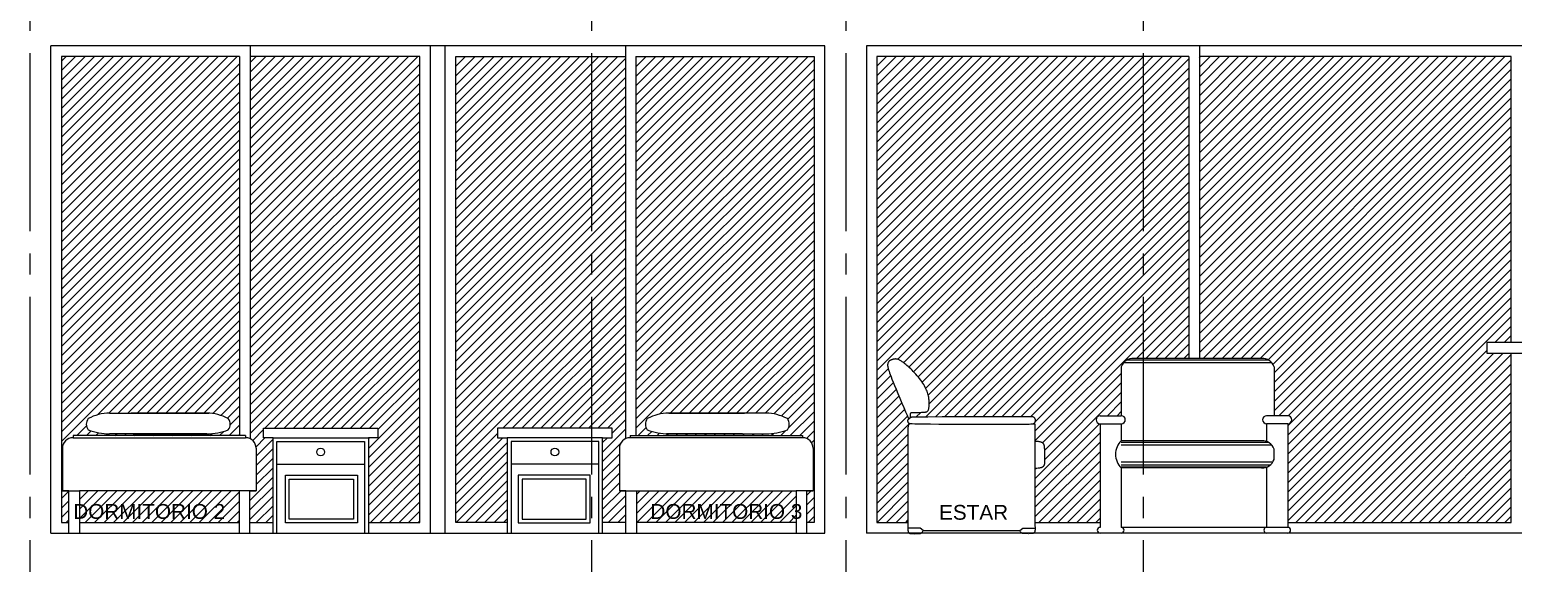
# Model space of a CAD drawing. Header units: millimetres. Extents: x 1217 to 2428, y 234 to 644.
# Drawn here: x 2234.82 to 2241.82, y 387.06 to 389.58 of the extents above; entities that cross this region are included whole.
import ezdxf

# ---------------------------------------------------------------- set-up
doc = ezdxf.new("R2010")
doc.units = ezdxf.units.MM
doc.linetypes.add('ACAD_ISO04W100', pattern=[30, 24, -3, 0, -3])
for name, color, linetype in [('0.1', 251, 'Continuous'), ('0.2', 2, 'Continuous'), ('0.3', 6, 'Continuous'), ('Ejes', 8, 'Continuous'), ('MURO', 5, 'Continuous'), ('Texto', 1, 'Continuous')]:
    doc.layers.add(name, color=color, linetype=linetype)
doc.styles.get("Standard").update_dxf_attribs({"font": 'arial.ttf'})
pattern_1 = [(45, (422.3399790830426, -309.9735490667055), (-0.02245064030267288, 0.02245064030267288), [])]
pattern_2 = [(45, (422.4179387353875, -309.9735490667055), (-0.02245064030267288, 0.02245064030267288), [])]

# ---------------------------------------------------------------- blocks, each defined once
blk = doc.blocks.new('sillon elv 1')
at = {"layer": '0.2'}
blk.add_line((382065.234343676, 7753267.581307073), (382065.6901332545, 7753267.581307073), dxfattribs=at)
for points in [[(382065.1739059886, 7753268.114012635), (382065.1742391232, 7753268.115586496), (382065.1744406685, 7753268.117209101), (382065.1745378997, 7753268.118858958), (382065.1745580922, 7753268.120514573), (382065.1745285212, 7753268.122154455), (382065.1744764621, 7753268.12375711), (382065.1744291901, 7753268.125301046), (382065.1744139806, 7753268.126764772), (382065.1744525237, 7753268.128130524), (382065.1745441697, 7753268.129395475), (382065.1746826834, 7753268.130560523), (382065.1748618299, 7753268.131626569), (382065.1750753742, 7753268.132594516), (382065.1753170813, 7753268.133465262), (382065.1755807162, 7753268.13423971), (382065.1758600439, 7753268.13491876), (382065.1761509409, 7753268.135504481), (382065.1764577294, 7753268.136003614), (382065.176786843, 7753268.13642407), (382065.1771447154, 7753268.136773758), (382065.1775377804, 7753268.137060585), (382065.1779724715, 7753268.137292463), (382065.1784552225, 7753268.1374773), (382065.1789924669, 7753268.137623007), (382065.1796056513, 7753268.137737033), (382065.1803762735, 7753268.137824991), (382065.1814008443, 7753268.137892034), (382065.1827758743, 7753268.137943318), (382065.1845978742, 7753268.137983995), (382065.1869633548, 7753268.138019218), (382065.1899688265, 7753268.138054143), (382065.1937108003, 7753268.138093921), (382065.1982342337, 7753268.13814329), (382065.2033778732, 7753268.138205312), (382065.208928912, 7753268.138282633), (382065.2146745434, 7753268.138377899), (382065.2204019608, 7753268.138493755), (382065.2258983576, 7753268.138632846), (382065.230950927, 7753268.138797818), (382065.2353468623, 7753268.138991316), (382065.2389269382, 7753268.139214212), (382065.2417462535, 7753268.139460293), (382065.2439134882, 7753268.139721567), (382065.2455373225, 7753268.139990046), (382065.2467264365, 7753268.140257743), (382065.2475895103, 7753268.140516668), (382065.2482352239, 7753268.140758832), (382065.2487722574, 7753268.140976248), (382065.2492926133, 7753268.141165296), (382065.2498215841, 7753268.141339834), (382065.2503677848, 7753268.141518094), (382065.25093983, 7753268.141718301), (382065.2515463348, 7753268.141958687), (382065.252195914, 7753268.142257481), (382065.2528971826, 7753268.14263291), (382065.2536587553, 7753268.143103204), (382065.2544843263, 7753268.143690469), (382065.2553579062, 7753268.144432326), (382065.2562585847, 7753268.145370273), (382065.2571654517, 7753268.146545806), (382065.258057597, 7753268.148000425), (382065.2589141103, 7753268.149775626), (382065.2597140815, 7753268.151912908), (382065.2604366004, 7753268.154453769), (382065.2610641807, 7753268.15742403), (382065.2615930324, 7753268.160786807), (382065.2620227894, 7753268.164489541), (382065.2623530856, 7753268.168479674), (382065.2625835549, 7753268.172704645), (382065.2627138313, 7753268.177111895), (382065.2627435485, 7753268.181648863), (382065.2626723407, 7753268.186262993), (382065.2624960823, 7753268.19091449), (382065.2621956104, 7753268.195614636), (382065.2617480029, 7753268.200387477), (382065.2611303374, 7753268.205257061), (382065.2603196918, 7753268.210247436), (382065.2592931439, 7753268.215382649), (382065.2580277714, 7753268.220686748), (382065.2565006521, 7753268.22618378), (382065.2546899288, 7753268.23189138), (382065.2525780046, 7753268.23780153), (382065.2501483475, 7753268.243899804), (382065.2473844257, 7753268.250171768), (382065.2442697073, 7753268.256602996), (382065.2407876604, 7753268.263179056), (382065.236921753, 7753268.26988552), (382065.2326554534, 7753268.276707957), (382065.22798332, 7753268.283627163), (382065.2229442729, 7753268.29060482), (382065.2175883225, 7753268.297597838), (382065.2119654795, 7753268.304563125), (382065.2061257542, 7753268.311457589), (382065.2001191573, 7753268.318238139), (382065.1939956991, 7753268.324861682), (382065.1878053902, 7753268.331285127), (382065.1816001522, 7753268.337467784), (382065.1754395518, 7753268.343378564), (382065.1693850665, 7753268.348988783), (382065.1634981743, 7753268.35426975), (382065.1578403529, 7753268.359192783), (382065.1524730798, 7753268.363729193), (382065.1474578329, 7753268.367850294), (382065.14285609, 7753268.3715274), (382065.1387105624, 7753268.374743223), (382065.1349888968, 7753268.377526075), (382065.1316399734, 7753268.379915664), (382065.1286126723, 7753268.381951702), (382065.1258558738, 7753268.383673897), (382065.1233184582, 7753268.385121959), (382065.1209493057, 7753268.3863356), (382065.1186972966, 7753268.387354529), (382065.116518419, 7753268.388212907), (382065.1143970928, 7753268.388922715), (382065.1123248459, 7753268.389490382), (382065.1102932061, 7753268.389922339), (382065.1082937012, 7753268.390225017), (382065.1063178591, 7753268.390404848), (382065.1043572076, 7753268.390468262), (382065.1024032745, 7753268.39042169), (382065.1004515201, 7753268.39027299), (382065.0985131344, 7753268.390035721), (382065.0966032396, 7753268.389724866), (382065.0947369581, 7753268.389355415), (382065.0929294123, 7753268.388942351), (382065.0911957245, 7753268.388500659), (382065.089551017, 7753268.388045326), (382065.0880104122, 7753268.387591337), (382065.0865843589, 7753268.387150326), (382065.085264612, 7753268.386720517), (382065.0840382528, 7753268.386296785), (382065.0828923626, 7753268.385874001), (382065.0818140226, 7753268.38544704), (382065.0807903143, 7753268.385010774), (382065.0798083189, 7753268.384560077), (382065.0788551179, 7753268.384089823), (382065.0779199555, 7753268.383593675), (382065.0770007281, 7753268.383060461), (382065.0760974952, 7753268.382477802), (382065.0752103163, 7753268.381833317), (382065.0743392507, 7753268.381114626), (382065.0734843581, 7753268.38030935), (382065.0726456977, 7753268.379405106), (382065.0718233291, 7753268.378389517), (382065.071019271, 7753268.377252366), (382065.0702433789, 7753268.375992109), (382065.0695074676, 7753268.374609363), (382065.068823352, 7753268.373104749), (382065.0682028469, 7753268.371478886), (382065.0676577672, 7753268.369732394), (382065.0671999275, 7753268.367865891), (382065.0668411428, 7753268.365879998), (382065.0665974229, 7753268.363761145), (382065.0665015574, 7753268.361439004), (382065.0665905313, 7753268.358829058), (382065.0669013291, 7753268.355846792), (382065.0674709358, 7753268.352407688), (382065.0683363359, 7753268.348427231), (382065.0695345143, 7753268.343820903), (382065.0711024557, 7753268.338504188), (382065.073087309, 7753268.332367713), (382065.075576879, 7753268.325202678), (382065.0786691346, 7753268.316775432), (382065.0824620451, 7753268.306852316), (382065.0870535793, 7753268.295199676), (382065.0925417062, 7753268.28158386), (382065.0990243948, 7753268.265771209), (382065.1065996141, 7753268.247528071), (382065.1152635131, 7753268.226857104), (382065.1246049598, 7753268.204706226), (382065.1341110027, 7753268.18225967), (382065.1432686897, 7753268.160701667), (382065.1515650693, 7753268.141216449), (382065.1584871895, 7753268.124988248), (382065.1635220986, 7753268.113201296), (382065.1661568446, 7753268.107039825)], [(382065.7482116483, 7753268.11948831), (382065.7512119568, 7753268.118478486), (382065.7537501804, 7753268.117277217), (382065.755869629, 7753268.115918336), (382065.757613613, 7753268.114435676), (382065.7590254425, 7753268.112863068), (382065.7601484275, 7753268.111234346), (382065.7610258783, 7753268.109583342), (382065.7617011048, 7753268.107943888), (382065.7622126595, 7753268.106344494), (382065.7625800633, 7753268.104792383), (382065.7628180793, 7753268.103289453), (382065.7629414707, 7753268.101837606), (382065.7629650005, 7753268.10043874), (382065.7629034318, 7753268.099094757), (382065.7627715279, 7753268.097807555), (382065.7625840517, 7753268.096579035), (382065.762352653, 7753268.095410025), (382065.7620765277, 7753268.094297076), (382065.7617517582, 7753268.093235667), (382065.761374427, 7753268.092221276), (382065.7609406165, 7753268.091249383), (382065.7604464092, 7753268.090315468), (382065.7598878874, 7753268.089415008), (382065.7592611337, 7753268.088543485), (382065.7585629249, 7753268.087698255), (382065.7577928154, 7753268.086884193), (382065.7569510544, 7753268.086108055), (382065.7560378907, 7753268.085376594), (382065.7550535733, 7753268.084696565), (382065.753998351, 7753268.084074721), (382065.7528724729, 7753268.083517818), (382065.7516761878, 7753268.083032608), (382065.750231225, 7753268.082623434), (382065.7476452346, 7753268.082284985), (382065.742847347, 7753268.082009539), (382065.7347666927, 7753268.081789372), (382065.7223324019, 7753268.081616762), (382065.7044736051, 7753268.081483986), (382065.6801194327, 7753268.08138332), (382065.6481990151, 7753268.081307041), (382065.6081811427, 7753268.081249958), (382065.5616932463, 7753268.081216995), (382065.5109024168, 7753268.081215608), (382065.4579757451, 7753268.081253253), (382065.4050803218, 7753268.081337387), (382065.354383238, 7753268.081475465), (382065.3080515845, 7753268.081674942), (382065.268252452, 7753268.081943275), (382065.2366118233, 7753268.082284945), (382065.2125912483, 7753268.082692534), (382065.1951111687, 7753268.083155647), (382065.1830920261, 7753268.083663891), (382065.1754542624, 7753268.084206875), (382065.1711183192, 7753268.084774204), (382065.1690046382, 7753268.085355484), (382065.1680336613, 7753268.085940324), (382065.167305086, 7753268.086522551), (382065.166635635, 7753268.087112885), (382065.1660212864, 7753268.087726269), (382065.1654580187, 7753268.088377642), (382065.1649418103, 7753268.089081949), (382065.1644686396, 7753268.089854129), (382065.1640344851, 7753268.090709125), (382065.163635325, 7753268.091661878), (382065.163269658, 7753268.092720487), (382065.162946063, 7753268.093865681), (382065.162675639, 7753268.095071346), (382065.1624694852, 7753268.096311364), (382065.1623387006, 7753268.097559624), (382065.1622943842, 7753268.09879001), (382065.1623476353, 7753268.099976406), (382065.1625095527, 7753268.101092699), (382065.1627870296, 7753268.102119506), (382065.1631701346, 7753268.103064378), (382065.1636447303, 7753268.103941596), (382065.1641966794, 7753268.104765442), (382065.1648118444, 7753268.1055502), (382065.1654760879, 7753268.106310151), (382065.1661752727, 7753268.107059577), (382065.1668952612, 7753268.107812761), (382065.1676251239, 7753268.108580061), (382065.1683667622, 7753268.109356141), (382065.1691252854, 7753268.110131739), (382065.1699058028, 7753268.110897593), (382065.1707134234, 7753268.111644445), (382065.1715532567, 7753268.112363033), (382065.1724304118, 7753268.113044095), (382065.173349998, 7753268.113678372), (382065.1743150049, 7753268.114258537), (382065.1753199437, 7753268.114785011), (382065.1763572058, 7753268.115260147), (382065.177419183, 7753268.115686303), (382065.1784982665, 7753268.116065833), (382065.1795868481, 7753268.11640109), (382065.1806773192, 7753268.116694433), (382065.1817620714, 7753268.116948214), (382065.1839250791, 7753268.117168016), (382065.1926166485, 7753268.117372319), (382065.2143786687, 7753268.117582832), (382065.2557530287, 7753268.117821262), (382065.3232816176, 7753268.118109317), (382065.4235063245, 7753268.118468706), (382065.5629690383, 7753268.118921134), (382065.7482116483, 7753268.11948831)], [(382065.1726984433, 7753268.084567456), (382065.1703811447, 7753268.083229382), (382065.1684668729, 7753268.081917732), (382065.1669129868, 7753268.080632662), (382065.1656768455, 7753268.079374328), (382065.1647158079, 7753268.078142886), (382065.1639872331, 7753268.07693849), (382065.1634484801, 7753268.075761298), (382065.1630569079, 7753268.074611463), (382065.1627743566, 7753268.072588568), (382065.1625805912, 7753268.065189892), (382065.162459858, 7753268.047012145), (382065.162396403, 7753268.012652031), (382065.1623744725, 7753267.956706258), (382065.1623783126, 7753267.873771532), (382065.1623921694, 7753267.758444558), (382065.1624002892, 7753267.605322045)], [(382065.7620766413, 7753268.001318836), (382065.7666395172, 7753268.001746782), (382065.7707055846, 7753268.001928556), (382065.774322352, 7753268.001897121), (382065.7775373278, 7753268.001685443), (382065.7803980204, 7753268.001326486), (382065.7829519382, 7753268.000853214), (382065.7852465897, 7753268.000298593), (382065.7873294831, 7753267.999695587), (382065.7892416199, 7753267.999070805), (382065.7909979733, 7753267.998425439), (382065.7926070093, 7753267.997754323), (382065.7940771939, 7753267.997052291), (382065.7954169933, 7753267.996314181), (382065.7966348736, 7753267.995534826), (382065.7977393008, 7753267.994709062), (382065.798738741, 7753267.993831725), (382065.7996414623, 7753267.992899828), (382065.8004549404, 7753267.991919105), (382065.8011864533, 7753267.990897471), (382065.8018432785, 7753267.98984284), (382065.8024326939, 7753267.988763122), (382065.8029619774, 7753267.987666233), (382065.8034384066, 7753267.986560088), (382065.8038692593, 7753267.985452597), (382065.8042611731, 7753267.98432874), (382065.8046182249, 7753267.983081755), (382065.8049438511, 7753267.981581943), (382065.8052414884, 7753267.979699606), (382065.8055145734, 7753267.977305047), (382065.8057665426, 7753267.974268569), (382065.8060008327, 7753267.970460472), (382065.8062208802, 7753267.965751058), (382065.806428876, 7753267.960074733), (382065.8066220279, 7753267.9536223), (382065.8067962982, 7753267.946648668), (382065.8069476489, 7753267.939408746), (382065.8070720421, 7753267.932157438), (382065.8071654401, 7753267.925149653), (382065.8072238049, 7753267.918640298), (382065.8072430987, 7753267.912884281), (382065.8072201497, 7753267.908073343), (382065.8071552503, 7753267.90414657), (382065.8070495594, 7753267.900979878), (382065.8069042353, 7753267.898449187), (382065.8067204368, 7753267.896430416), (382065.8064993225, 7753267.894799484), (382065.806242051, 7753267.893432308), (382065.8059497807, 7753267.892204808), (382065.8056227224, 7753267.891014565), (382065.8052572937, 7753267.889845802), (382065.8048489645, 7753267.88870441), (382065.8043932044, 7753267.887596272), (382065.8038854831, 7753267.886527278), (382065.8033212703, 7753267.885503314), (382065.8026960359, 7753267.884530268), (382065.8020052494, 7753267.883614026), (382065.8012460532, 7753267.882758843), (382065.8004222803, 7753267.881962438), (382065.7995394364, 7753267.8812209), (382065.798603027, 7753267.880530314), (382065.7976185578, 7753267.879886769), (382065.7965915343, 7753267.879286352), (382065.7955274623, 7753267.878725149), (382065.7944318474, 7753267.878199248), (382065.7932650478, 7753267.877701418), (382065.7918068328, 7753267.877211158), (382065.7897918241, 7753267.876704648), (382065.7869546437, 7753267.876158069), (382065.7830299133, 7753267.875547601), (382065.7777522549, 7753267.874849424), (382065.7708562902, 7753267.874039718), (382065.7620766413, 7753267.873094666)], [(382065.1619415816, 7753267.592329915), (382065.1618958521, 7753267.58968931), (382065.1619322479, 7753267.587240097), (382065.1620406956, 7753267.584975616), (382065.1622111215, 7753267.582889207), (382065.1624334521, 7753267.580974208), (382065.1626976136, 7753267.579223961), (382065.1629935327, 7753267.577631803), (382065.1633111356, 7753267.576191077), (382065.1636437564, 7753267.574894343), (382065.1639983598, 7753267.573731051), (382065.1643853182, 7753267.572689873), (382065.1648150042, 7753267.571759483), (382065.1652977898, 7753267.570928551), (382065.1658440477, 7753267.570185751), (382065.1664641502, 7753267.569519754), (382065.1671684696, 7753267.568919231), (382065.1679702455, 7753267.568374578), (382065.168894185, 7753267.567883071), (382065.1699678626, 7753267.567443704), (382065.1712188525, 7753267.567055479), (382065.1726747293, 7753267.566717389), (382065.174363067, 7753267.566428434), (382065.1763114401, 7753267.56618761), (382065.178547423, 7753267.565993914), (382065.1810844045, 7753267.565845719), (382065.1838790309, 7753267.565738885), (382065.1868737634, 7753267.565668652), (382065.190011063, 7753267.565630255), (382065.1932333905, 7753267.565618933), (382065.1964832069, 7753267.565629921), (382065.1997029733, 7753267.565658458), (382065.2028351506, 7753267.565699778), (382065.2058305626, 7753267.565751417), (382065.2086734833, 7753267.565820086), (382065.2113565496, 7753267.565914795), (382065.2138723985, 7753267.566044553), (382065.2162136669, 7753267.566218368), (382065.2183729915, 7753267.56644525), (382065.2203430094, 7753267.566734209), (382065.2221163574, 7753267.567094251), (382065.2236973993, 7753267.567549411), (382065.2251374071, 7753267.568183819), (382065.2264993797, 7753267.569096628), (382065.2278463159, 7753267.570386991), (382065.2292412148, 7753267.572154064), (382065.2307470752, 7753267.574496999), (382065.2324268959, 7753267.577514951), (382065.234343676, 7753267.581307073)], [(382065.7625353489, 7753267.592329915), (382065.7625810785, 7753267.58968931), (382065.7625446826, 7753267.587240097), (382065.7624362349, 7753267.584975616), (382065.762265809, 7753267.582889207), (382065.7620434784, 7753267.580974208), (382065.7617793169, 7753267.579223961), (382065.7614833978, 7753267.577631803), (382065.7611657949, 7753267.576191077), (382065.7608331742, 7753267.574894343), (382065.7604785707, 7753267.573731051), (382065.7600916123, 7753267.572689873), (382065.7596619264, 7753267.571759483), (382065.7591791407, 7753267.570928551), (382065.7586328828, 7753267.570185751), (382065.7580127803, 7753267.569519754), (382065.7573084609, 7753267.568919231), (382065.7565066851, 7753267.568374578), (382065.7555827455, 7753267.567883071), (382065.7545090679, 7753267.567443704), (382065.753258078, 7753267.567055479), (382065.7518022013, 7753267.566717389), (382065.7501138636, 7753267.566428434), (382065.7481654904, 7753267.56618761), (382065.7459295075, 7753267.565993914), (382065.7433925261, 7753267.565845719), (382065.7405978996, 7753267.565738885), (382065.7376031671, 7753267.565668652), (382065.7344658676, 7753267.565630255), (382065.7312435401, 7753267.565618933), (382065.7279937236, 7753267.565629921), (382065.7247739572, 7753267.565658458), (382065.7216417799, 7753267.565699778), (382065.718646368, 7753267.565751417), (382065.7158034472, 7753267.565820086), (382065.7131203809, 7753267.565914795), (382065.710604532, 7753267.566044553), (382065.7082632636, 7753267.566218368), (382065.706103939, 7753267.56644525), (382065.7041339211, 7753267.566734209), (382065.7023605732, 7753267.567094251), (382065.7007795312, 7753267.567549411), (382065.6993395234, 7753267.568183819), (382065.6979775509, 7753267.569096628), (382065.6966306146, 7753267.570386991), (382065.6952357157, 7753267.572154064), (382065.6937298554, 7753267.574496999), (382065.6920500346, 7753267.577514951), (382065.6901332545, 7753267.581307073)]]:
    blk.add_lwpolyline(points, dxfattribs=at)
at = {"layer": '0.2', "elevation": -4.938328634906952e-10}
for points in [[(382065.7528724729, 7753268.083517818), (382065.7620766413, 7753268.083517818), (382065.7620766413, 7753267.605322045)], [(382065.1624002892, 7753267.605322045), (382065.1619415816, 7753267.592329915)], [(382065.7620766413, 7753267.605322045), (382065.7625353489, 7753267.592329915)], [(382065.234343676, 7753267.581307073), (382065.219740224, 7753267.592329915), (382065.1619415816, 7753267.592329915)], [(382065.6901332545, 7753267.581307073), (382065.7047367065, 7753267.592329915), (382065.7636354694, 7753267.592329915)]]:
    blk.add_lwpolyline(points, dxfattribs=at)

msp = doc.modelspace()

# ---------------------------------------------------------------- hatches: boundary and pattern name
at = {"layer": '0.1', "ltscale": 3}
h = msp.add_hatch(dxfattribs=at)
h.set_pattern_fill('ANSI31', color=256, scale=0.01)
h.set_pattern_definition(pattern_2)
edge = h.paths.add_edge_path()
edge.add_line((2235.809509860876, 389.4509921429105), (2234.968528561855, 389.4509921429105))
edge.add_line((2234.968528561855, 389.4509921429105), (2234.973099947954, 387.6009921432831))
edge.add_arc((2235.023099947954, 387.6009921432828), 0.0500000000001819, 90, 179.9999999997395, ccw=False)
edge.add_line((2235.023099947954, 387.650992143283), (2235.023086129455, 387.6609921428102))
edge.add_line((2235.023086129455, 387.6609921428102), (2235.809509860876, 387.6609921432985))
edge.add_line((2235.809509860876, 387.6609921432985), (2235.809509860876, 389.4509921429105))
edge = h.paths.add_edge_path(flags=16)
edge.add_arc((2235.721483862543, 387.7145575453883), 0.04346014252858307, 322.3584972331713, 397.6415043925066)
edge.add_arc((2235.654944005065, 387.5562075536138), 0.2106576962042713, 61.3648222440488, 89.99999970130179)
edge.add_line((2235.654944006163, 387.766865249818), (2235.297499618136, 387.7668652517148))
edge.add_line((2235.297499618136, 387.7668652517148), (2235.19590087464, 387.7668652516807))
edge.add_arc((2235.195900879705, 387.5562075554758), 0.2106576962048622, 90.0000013774749, 118.6351777559782)
edge.add_arc((2235.129361022226, 387.7145575472513), 0.04346014252840516, 142.3584956078494, 217.6415027675509)
edge.add_arc((2235.195900879704, 387.953710931481), 0.2842281515700908, 249.1951985566897, 269.9999997013402)
edge.add_line((2235.195900878223, 387.6694827799109), (2235.654944003854, 387.6694827780483))
edge.add_arc((2235.654944005065, 387.9537109296213), 0.284228151572961, 269.9999997558837, 290.8048014431884)
h.paths.add_polyline_path([(2235.807499947892, 387.400992142592), (2235.053099947924, 387.4009921421529), (2235.053099947924, 387.2509921429105), (2235.807499947892, 387.2509921429105)])
h.paths.add_polyline_path([(2235.003099947935, 387.4009921430968), (2234.973099947907, 387.4009921430968), (2234.973099947907, 387.6009921621463), (2234.968528561855, 389.4509921429105), (2234.968528561855, 387.2509921429105), (2235.003099947935, 387.2509921429105)])
edge = h.paths.add_edge_path()
edge.add_line((2236.659894773511, 389.4509921429105), (2235.859509860876, 389.4509921429105))
edge.add_line((2235.859509860876, 389.4509921429105), (2235.859509860876, 387.6458871733985))
edge.add_arc((2235.837499947861, 387.6009921432833), 0.04999999999972937, -3.257127900724299e-10, 63.88346839328062, ccw=False)
edge.add_line((2235.887499947861, 387.6009921432831), (2235.887499947908, 387.4009921430968))
edge.add_line((2235.887499947908, 387.4009921430968), (2235.85749994788, 387.4009921430968))
edge.add_line((2235.85749994788, 387.4009921430968), (2235.85749994788, 387.2509921429105))
edge.add_line((2235.85749994788, 387.2509921429105), (2235.967317507944, 387.2509921429105))
edge.add_line((2235.967317507944, 387.2509921429105), (2235.967317507944, 387.6509921417073))
edge.add_line((2235.967317507944, 387.6509921417073), (2235.922317507902, 387.6509921417073))
edge.add_line((2235.922317507902, 387.6509921417073), (2235.922317507902, 387.6959921416328))
edge.add_line((2235.922317507902, 387.6959921416328), (2236.417317507897, 387.6959921416328))
edge.add_line((2236.417317507897, 387.6959921416328), (2236.462317507939, 387.6959921416328))
edge.add_line((2236.462317507939, 387.6959921416328), (2236.462317507939, 387.6509921417073))
edge.add_line((2236.462317507939, 387.6509921417073), (2236.417317507897, 387.6509921417073))
edge.add_line((2236.417317507897, 387.6509921417073), (2236.417317507897, 387.2509921429105))
edge.add_line((2236.417317507897, 387.2509921429105), (2236.659894773511, 387.2509921429105))
edge.add_line((2236.659894773511, 387.2509921429105), (2236.659894773511, 389.4509921429105))
h = msp.add_hatch(dxfattribs=at)
h.set_pattern_fill('ANSI31', color=256, scale=0.01)
h.set_pattern_definition(pattern_2)
edge = h.paths.add_edge_path()
edge.add_line((2237.680279686146, 389.4509921429105), (2238.521260985167, 389.4509921429105))
edge.add_line((2238.521260985167, 389.4509921429105), (2238.516689599068, 387.6009921432831))
edge.add_arc((2238.466689599068, 387.6009921432828), 0.0500000000001819, 360.0000000002606, 450)
edge.add_line((2238.466689599068, 387.650992143283), (2238.466703417567, 387.6609921428102))
edge.add_line((2238.466703417567, 387.6609921428102), (2237.680279686146, 387.6609921432985))
edge.add_line((2237.680279686146, 387.6609921432985), (2237.680279686146, 389.4509921429105))
edge = h.paths.add_edge_path(flags=16)
edge.add_arc((2237.768305684479, 387.7145575453883), 0.04346014252858307, 142.3584956074934, 217.6415027668287, ccw=False)
edge.add_arc((2237.834845541957, 387.5562075536138), 0.2106576962042713, 450.0000002986982, 478.6351777559512, ccw=False)
edge.add_line((2237.834845540859, 387.766865249818), (2238.192289928887, 387.7668652517148))
edge.add_line((2238.192289928887, 387.7668652517148), (2238.293888672382, 387.7668652516807))
edge.add_arc((2238.293888667317, 387.5562075554758), 0.2106576962048622, 421.36482224402175, 449.9999986225251, ccw=False)
edge.add_arc((2238.360428524796, 387.7145575472513), 0.04346014252840516, 322.3584972324491, 397.6415043921505, ccw=False)
edge.add_arc((2238.293888667318, 387.953710931481), 0.2842281515700908, 270.0000002986598, 290.8048014433102, ccw=False)
edge.add_line((2238.293888668799, 387.6694827799109), (2237.834845543168, 387.6694827780483))
edge.add_arc((2237.834845541957, 387.9537109296213), 0.284228151572961, 249.1951985568116, 270.0000002441164, ccw=False)
h.paths.add_polyline_path([(2237.68228959913, 387.400992142592), (2238.436689599098, 387.4009921421529), (2238.436689599098, 387.2509921429105), (2237.68228959913, 387.2509921429105)])
h.paths.add_polyline_path([(2238.486689599087, 387.4009921430968), (2238.516689599115, 387.4009921430968), (2238.516689599115, 387.6009921621463), (2238.521260985167, 389.4509921429105), (2238.521260985167, 387.2509921429105), (2238.486689599087, 387.2509921429105)])
edge = h.paths.add_edge_path()
edge.add_line((2236.829894773511, 389.4509921429105), (2237.630279686146, 389.4509921429105))
edge.add_line((2237.630279686146, 389.4509921429105), (2237.630279686146, 387.6458871733985))
edge.add_arc((2237.652289599161, 387.6009921432833), 0.04999999999972937, 476.1165316067194, 540.0000000003257)
edge.add_line((2237.602289599161, 387.6009921432831), (2237.602289599114, 387.4009921430968))
edge.add_line((2237.602289599114, 387.4009921430968), (2237.632289599142, 387.4009921430968))
edge.add_line((2237.632289599142, 387.4009921430968), (2237.632289599142, 387.2509921429105))
edge.add_line((2237.632289599142, 387.2509921429105), (2237.522472039078, 387.2509921429105))
edge.add_line((2237.522472039078, 387.2509921429105), (2237.522472039078, 387.6509921417073))
edge.add_line((2237.522472039078, 387.6509921417073), (2237.56747203912, 387.6509921417073))
edge.add_line((2237.56747203912, 387.6509921417073), (2237.56747203912, 387.6959921416328))
edge.add_line((2237.56747203912, 387.6959921416328), (2237.072472039125, 387.6959921416328))
edge.add_line((2237.072472039125, 387.6959921416328), (2237.027472039083, 387.6959921416328))
edge.add_line((2237.027472039083, 387.6959921416328), (2237.027472039083, 387.6509921417073))
edge.add_line((2237.027472039083, 387.6509921417073), (2237.072472039125, 387.6509921417073))
edge.add_line((2237.072472039125, 387.6509921417073), (2237.072472039125, 387.2509921429105))
edge.add_line((2237.072472039125, 387.2509921429105), (2236.829894773511, 387.2509921429105))
edge.add_line((2236.829894773511, 387.2509921429105), (2236.829894773511, 389.4509921429105))
h = msp.add_hatch(dxfattribs=at)
h.set_pattern_fill('ANSI31', color=256, scale=0.01)
h.set_pattern_definition(pattern_1)
h.paths.add_polyline_path([(2240.073954318625, 389.4509921429105), (2238.817707484947, 389.4509921429105), (2238.817707484947, 387.2509921429104), (2238.964073971094, 387.2509921429104), (2238.964066558457, 387.3907791174595), (2238.9640527016, 387.5061060910692), (2238.964048861524, 387.5890408170988), (2238.964070792075, 387.6449865907078), (2238.96413424704, 387.6793467042615), (2238.964254980265, 387.6975244519879), (2238.964495962662, 387.706726046332), (2238.96627502661, 387.7106133584109), (2238.969249581973, 387.7136413169046), (2238.973875513735, 387.71681098238), (2238.97013251656, 387.7178403386033), (2238.966906555583, 387.7206850476227), (2238.965027464318, 387.7243856087291), (2238.963893266883, 387.7294423386966), (2238.96409875615, 387.7340204991894), (2238.965707221608, 387.736993503796), (2238.967817115345, 387.7394074008631), (2238.965196487608, 387.7455358555188), (2238.960161578549, 387.7573228072022), (2238.953239458378, 387.7735510090013), (2238.944943078792, 387.7930362265204), (2238.935785391715, 387.8145942300205), (2238.926279348843, 387.8370407860373), (2238.916937902102, 387.8591916639005), (2238.908274003186, 387.8798626301457), (2238.900698783864, 387.8981057688241), (2238.89421609527, 387.913918419147), (2238.888727968382, 387.9275342359786), (2238.884136434177, 387.9391868751143), (2238.88034352369, 387.9491099914183), (2238.877251268013, 387.957537237892), (2238.874761698009, 387.9647022721936), (2238.87277684477, 387.9708387473245), (2238.871208903378, 387.976155463012), (2238.869443274812, 387.9829433205828), (2238.868312385943, 387.9897712673437), (2238.868136798495, 387.9949219240509), (2238.868628854141, 387.9991997591478), (2238.869762973708, 388.0038232933911), (2238.871824983592, 388.0083583882083), (2238.874599727768, 388.0122826088067), (2238.87798059812, 388.0150720651042), (2238.881908804766, 388.0171561655257), (2238.885618902932, 388.0186251527882), (2238.889767893852, 388.0199763770525), (2238.894818850697, 388.0213747210764), (2238.900371107643, 388.0224738543542), (2238.906107790184, 388.0229109215678), (2238.910975043073, 388.0224679293619), (2238.915029789667, 388.0216058301838), (2238.91927438549, 388.0201855648791), (2238.923794254523, 388.0181405364075), (2238.928825123728, 388.0152695003092), (2238.933314362423, 388.0122502235343), (2238.936663285886, 388.0098606342097), (2238.940384951477, 388.0070777827521), (2238.944530479026, 388.0038619594296), (2238.949132221924, 388.0001848538985), (2238.954147468843, 387.9960637524371), (2238.9595147419, 387.9915273425748), (2238.965172563387, 387.9866043099781), (2238.971059455593, 387.9813233421763), (2238.977113940809, 387.9757131239047), (2238.98327454127, 387.9698023436238), (2238.989479779206, 387.9636196870004), (2238.995670088099, 387.9571962415819), (2239.001793546309, 387.9505726987143), (2239.007800143268, 387.9437921488305), (2239.013639868526, 387.9368976842259), (2239.019262711574, 387.9299323971962), (2239.024618661902, 387.9229393791055), (2239.029657709003, 387.9159617222493), (2239.034329842425, 387.9090425170605), (2239.038596142082, 387.9022200790812), (2239.0424620494, 387.8955136159082), (2239.045944096344, 387.8889375555908), (2239.049058814706, 387.8825063280408), (2239.051822736508, 387.8762343631705), (2239.0542523936, 387.8701360899602), (2239.05636431783, 387.8642259392535), (2239.058175041164, 387.8585183390995), (2239.059702160475, 387.8530213072543), (2239.060967532974, 387.8477172081937), (2239.061994080896, 387.8425819951688), (2239.062804726474, 387.8375916204994), (2239.063422391946, 387.8327220365052), (2239.063869999487, 387.8279491955062), (2239.064170471333, 387.823249049822), (2239.064346729718, 387.8185975527038), (2239.064417937594, 387.8139834230413), (2239.064388220313, 387.8094464543854), (2239.064257943943, 387.805039204063), (2239.063909697491, 387.7986551393518), (2239.063045998303, 387.7912136110439), (2239.061814795389, 387.785386478989), (2239.059888281449, 387.7802394145645), (2239.057218857683, 387.7767791541899), (2239.054134006035, 387.7745847634022), (2239.05014469562, 387.7731885640424), (2239.048562176878, 387.7725478862869), (2239.044664017048, 387.7719033786722), (2239.040601327257, 387.7715487716367), (2239.037021251394, 387.7713258754109), (2239.032625316, 387.7711323773136), (2239.02757274662, 387.7709674056267), (2239.022076349878, 387.7708283144628), (2239.01634893246, 387.7707124588658), (2239.010603301051, 387.7706171929484), (2239.005052262217, 387.7705398717542), (2238.99990862276, 387.7704778493961), (2238.995385189306, 387.7704284809177), (2238.991643215586, 387.7703887022679), (2238.988637743807, 387.7703537776713), (2238.986272263281, 387.7703185541203), (2238.984450263377, 387.7702778776755), (2238.983075233349, 387.7702265934666), (2238.982050662567, 387.7701595503484), (2238.981280040343, 387.7700715925192), (2238.98066685593, 387.7699575669711), (2238.980129611502, 387.7698118596916), (2238.979646860562, 387.7696270228942), (2238.979212169475, 387.7693951449936), (2238.978819104492, 387.7691083171983), (2238.978461232093, 387.768758629786), (2238.978132118411, 387.7683381739651), (2238.977825329986, 387.7678390409445), (2238.977534432952, 387.7672533191388), (2238.977255105272, 387.7665742694979), (2238.976991470377, 387.7657998216917), (2238.97674976324, 387.7649290751313), (2238.976536218948, 387.7639611282964), (2238.976357072474, 387.7628950824608), (2238.97621855873, 387.7617300342416), (2238.976126912747, 387.760465083981), (2238.976088369613, 387.7590993310903), (2238.9761035791, 387.7576356058588), (2238.976150851113, 387.756091669539), (2238.976312037229, 387.7511295084036), (2238.975742747572, 387.7465462594149), (2238.979471075811, 387.7482540871525), (2238.983969804786, 387.7494642686312), (2238.994291037552, 387.7497068786641), (2239.01605305774, 387.7499173910936), (2239.057427417718, 387.7501558217799), (2239.124956006648, 387.7504438770582), (2239.225180713516, 387.7508032651265), (2239.364643427367, 387.7512556932514), (2239.549886037361, 387.7518228696306), (2239.554285371989, 387.75034217101), (2239.55851693463, 387.7476291123241), (2239.561330637159, 387.7444949865855), (2239.563457755569, 387.7404926184332), (2239.5645900025, 387.7357093976057), (2239.564660045486, 387.7315452853922), (2239.563972282816, 387.7270384191712), (2239.562479248642, 387.723024650129), (2239.559943160877, 387.7194981301424), (2239.555391762685, 387.7158523773422), (2239.563751030362, 387.7158523773422), (2239.563751030362, 387.6336533952152), (2239.5683139062, 387.6340813416635), (2239.574249754094, 387.6343467039398), (2239.580644388596, 387.6339256742229), (2239.585679090388, 387.632992684539), (2239.591041288016, 387.6314403062698), (2239.5958881589, 387.6294187162216), (2239.599503890638, 387.6271049104725), (2239.602150202179, 387.6243730701443), (2239.604105196029, 387.6212340337789), (2239.605969042477, 387.6169066625999), (2239.606793012432, 387.6131115133853), (2239.607330437424, 387.6083990761039), (2239.607675221747, 387.6027950312589), (2239.607895269231, 387.5980856179838), (2239.608103265053, 387.5924092925732), (2239.608296416989, 387.5859568597396), (2239.608470687233, 387.5789832280596), (2239.60862203792, 387.5717433051785), (2239.608746431184, 387.5644919978102), (2239.608839829159, 387.5574842126687), (2239.608898193981, 387.5509748573994), (2239.608917487725, 387.5452188405787), (2239.608883506115, 387.538095073433), (2239.608630001675, 387.5304996246589), (2239.608014545008, 387.5259600360249), (2239.606756235873, 387.5213807494379), (2239.604747549995, 387.5171515158601), (2239.601861096236, 387.5139001206052), (2239.598383964137, 387.5116271288286), (2239.594670583344, 387.5098446859405), (2239.590367613125, 387.5087630540767), (2239.584704302366, 387.5078821604719), (2239.579426643902, 387.5071839833279), (2239.572530679287, 387.5063742775117), (2239.563751030362, 387.5054292253797), (2239.563751030362, 387.2509921429104), (2239.871231127297, 387.2509921429104), (2239.871231127297, 387.7169119214065, -1), (2239.871231127267, 387.7548558564283), (2239.971231127273, 387.7548558564283), (2239.971231127273, 387.9857850118652, -0.3308101165868146), (2240.029818132286, 388.0258125226371), (2240.073954318625, 388.0258125226371)])
h = msp.add_hatch(dxfattribs=at)
h.set_pattern_fill('ANSI31', color=256, scale=0.01)
h.set_pattern_definition(pattern_1)
h.paths.add_polyline_path([(2240.289611566085, 389.4509921429105), (2240.073954318625, 389.4509921429105), (2240.073954318625, 388.0258125226371), (2240.289611566085, 388.0258125226371)])
h.paths.add_polyline_path([(2241.673509841104, 389.4509921429105), (2240.339611566085, 389.4509921429105), (2240.339611566085, 388.0258125226371), (2240.633499047607, 388.0258125226371, -0.3308106660055134), (2240.692086170252, 387.9857850163532), (2240.692086170252, 387.7548558564283), (2240.757064503093, 387.7548558564283, -1), (2240.757064503093, 387.7169119214065), (2240.757064503093, 387.2509921429104), (2241.673509841104, 387.2509921429104)])
h.paths.add_polyline_path([(2241.811515647222, 389.4509921429105), (2241.673509841104, 389.4509921429105), (2241.673509841104, 387.2509921429104), (2241.811515647222, 387.2509921429104), (2241.811515647222, 388.0509921429105), (2241.69651154475, 388.0509921429105), (2241.69651154475, 388.1009921429105), (2241.811515647222, 388.1009921429105)])
h.paths.add_polyline_path([(2242.726299374473, 389.4509921429105), (2241.981515647221, 389.4509921429105), (2241.981515647221, 388.7509921429104), (2242.726299374473, 388.7509921429104)])
h.paths.add_polyline_path([(2242.971354887493, 389.4509921429105), (2242.776299374473, 389.4509921429105), (2242.776299374473, 388.7509921429104), (2242.971354887493, 388.7509921429104)])

# ---------------------------------------------------------------- linework, layer by layer
at = {"layer": '0.1', "linetype": 'ByBlock'}
for p, q in [((2235.83749994792, 387.6609921433159, -3.203780983123054e-07), (2235.023086129455, 387.6609921428102, -3.203780983123054e-07)), ((2235.023099947955, 387.6509921421655, -3.203780983123054e-07), (2235.837486129419, 387.6509921421655, -3.203780983123054e-07)), ((2237.652289599102, 387.6609921433159, -3.203780983123054e-07), (2238.466703417567, 387.6609921428102, -3.203780983123054e-07)), ((2238.466689599067, 387.6509921421655, -3.203780983123054e-07), (2237.652303417603, 387.6509921421655, -3.203780983123054e-07)), ((2234.973099947907, 387.6009921432831, -2.901142928210344e-07), (2234.973099947907, 387.4009921430968, -2.901142928210344e-07)), ((2235.887499947908, 387.6009921432831, -2.901142928210344e-07), (2235.887499947908, 387.4009921430968, -2.901142928210344e-07)), ((2237.602289599114, 387.6009921432831, -2.901142928210344e-07), (2237.602289599114, 387.4009921430968, -2.901142928210344e-07)), ((2238.516689599115, 387.6009921432831, -2.901142928210344e-07), (2238.516689599115, 387.4009921430968, -2.901142928210344e-07)), ((2234.973099947907, 387.4009921430968, -2.901142928210344e-07), (2235.053099947924, 387.4009921430968, -2.901142928210344e-07)), ((2235.003099947935, 387.4009921430968, -2.901142928210344e-07), (2234.973099947907, 387.4009921430968, -2.901142928210344e-07)), ((2235.003099947935, 387.2009921429105, -2.901142928210344e-07), (2235.003099947935, 387.4009921430968, -2.901142928210344e-07)), ((2235.887499947908, 387.4009921426386, -3.203780983123054e-07), (2235.053099947923, 387.4009921421529, -3.203780983123054e-07)), ((2235.053099947924, 387.4009921430968, -2.901142928210344e-07), (2235.053099947924, 387.2009921429105, -2.901142928210344e-07)), ((2235.887499947908, 387.4009921430968, -2.901142928210344e-07), (2235.807499947892, 387.4009921430968, -2.901142928210344e-07)), ((2235.85749994788, 387.4009921430968, -2.901142928210344e-07), (2235.887499947908, 387.4009921430968, -2.901142928210344e-07)), ((2235.85749994788, 387.2009921429105, -2.901142928210344e-07), (2235.85749994788, 387.4009921430968, -2.901142928210344e-07)), ((2237.602289599114, 387.4009921430968, -2.901142928210344e-07), (2237.68228959913, 387.4009921430968, -2.901142928210344e-07)), ((2237.602289599114, 387.4009921426386, -3.203780983123054e-07), (2238.436689599099, 387.4009921421529, -3.203780983123054e-07)), ((2237.632289599142, 387.4009921430968, -2.901142928210344e-07), (2237.602289599114, 387.4009921430968, -2.901142928210344e-07)), ((2237.632289599142, 387.2009921429105, -2.901142928210344e-07), (2237.632289599142, 387.4009921430968, -2.901142928210344e-07)), ((2238.436689599098, 387.4009921430968, -2.901142928210344e-07), (2238.436689599098, 387.2009921429105, -2.901142928210344e-07)), ((2238.516689599115, 387.4009921430968, -2.901142928210344e-07), (2238.436689599098, 387.4009921430968, -2.901142928210344e-07)), ((2238.486689599087, 387.4009921430968, -2.901142928210344e-07), (2238.516689599115, 387.4009921430968, -2.901142928210344e-07)), ((2238.486689599087, 387.2009921429105, -2.901142928210344e-07), (2238.486689599087, 387.4009921430968, -2.901142928210344e-07))]:
    msp.add_line(p, q, dxfattribs=at)
at = {"layer": '0.1'}
for p, q in [((2235.807499947892, 387.4009921430968, -2.901142928210344e-07), (2235.807499947892, 387.2009921429105, -2.901142928210344e-07)), ((2237.68228959913, 387.4009921430968, -2.901142928210344e-07), (2237.68228959913, 387.2009921429105, -2.901142928210344e-07))]:
    msp.add_line(p, q, dxfattribs=at)
at = {"layer": '0.1', "ltscale": 3}
for points, elevation in [([(2235.809509860876, 389.4509921429105), (2234.968528561855, 389.4509921429105), (2234.968528561855, 387.2509921429105), (2235.003099947935, 387.2509921429105)], -3.203780983123054e-07), ([(2235.809509860876, 389.4509921429105), (2235.809509860876, 387.6609921432985)], -3.203780983123054e-07), ([(2235.859509860876, 389.5009921429105), (2235.859509860876, 387.6458871733985)], -3.203780983123054e-07), ([(2236.417317507897, 387.2509921429105), (2236.659894773511, 387.2509921429105), (2236.659894773511, 389.4509921429105), (2235.859509860876, 389.4509921429105)], -3.203780983123054e-07), ([(2237.072472039125, 387.2509921429105), (2236.829894773511, 387.2509921429105), (2236.829894773511, 389.4509921429105), (2237.630279686146, 389.4509921429105)], -3.203780983123054e-07), ([(2237.630279686146, 389.5009921429105), (2237.630279686146, 387.6458871733985)], -3.203780983123054e-07), ([(2237.680279686146, 389.4509921429105), (2238.521260985167, 389.4509921429105), (2238.521260985167, 387.2509921429105), (2238.486689599087, 387.2509921429105)], -3.203780983123054e-07), ([(2237.680279686146, 389.4509921429105), (2237.680279686146, 387.6609921432985)], -3.203780983123054e-07), ([(2240.289611566085, 389.4509921429105), (2238.817707484947, 389.4509921429105), (2238.817707484947, 387.2509921429104), (2238.964073971094, 387.2509921429104)], -2.371463175467722e-07), ([(2240.289611566085, 389.4509921429105), (2240.289611566085, 388.0258125226371)], -2.371463175467722e-07), ([(2240.339611566085, 389.5009921429104), (2240.339611566085, 388.0258125226371)], -2.371463175467722e-07), ([(2241.811515647222, 388.1009921429105), (2241.811515647222, 389.4509921429105), (2240.339611566085, 389.4509921429105)], -2.371463175467722e-07), ([(2240.757064503093, 387.2509921429104), (2241.811515647222, 387.2509921429104), (2241.811515647222, 388.0509921429105)], -2.371463175467722e-07), ([(2235.053099947924, 387.2509921429105), (2235.807499947892, 387.2509921429105)], -3.203780983123054e-07), ([(2235.85749994788, 387.2509921429105), (2235.967317507944, 387.2509921429105)], -3.203780983123054e-07), ([(2237.632289599142, 387.2509921429105), (2237.522472039078, 387.2509921429105)], -3.203780983123054e-07), ([(2238.436689599098, 387.2509921429105), (2237.68228959913, 387.2509921429105)], -3.203780983123054e-07), ([(2239.563751030362, 387.2509921429104), (2239.871231127297, 387.2509921429104)], -2.371463175467722e-07)]:
    msp.add_lwpolyline(points, dxfattribs=dict(at, elevation=elevation))
at = {"layer": '0.1', "linetype": 'ByBlock'}
for points, elevation in [([(2239.971231127273, 387.985785005743), (2239.971231127273, 387.7548558564283)], -3.350324152223362e-07), ([(2239.971231127273, 387.985785005743), (2239.971231127273, 387.7548558564283)], -3.350324152223362e-07), ([(2240.681792792514, 388.0041666888989), (2239.981524508795, 388.0041666888989)], -3.384615578123656e-07), ([(2240.667911999276, 388.0164821726627), (2239.995405305467, 388.0164821726627)], -3.384615578123656e-07), ([(2240.638207816402, 388.0258125226371), (2240.029818132286, 388.0258125226371)], -3.384615578123656e-07), ([(2240.638207816402, 388.0258125226371), (2240.029818132286, 388.0258125226371)], -3.384615578123656e-07), ([(2240.692086170252, 387.9857850159876), (2240.692086170252, 387.7548558610849)], -3.350324152223362e-07), ([(2240.692086170252, 387.9857850159876), (2240.692086170252, 387.7548558610849)], -3.350324152223362e-07), ([(2240.692086170252, 387.9857850159876), (2240.692086170252, 387.7548558610849)], -3.350324152223362e-07), ([(2235.967317507944, 387.6509921417073), (2235.922317507902, 387.6509921417073), (2235.922317507902, 387.6959921416328), (2236.417317507897, 387.6959921416328), (2236.462317507939, 387.6959921416328), (2236.462317507939, 387.6509921417073), (2236.417317507897, 387.6509921417073)], -3.211658340565121e-07), ([(2237.522472039078, 387.6509921417073), (2237.56747203912, 387.6509921417073), (2237.56747203912, 387.6959921416328), (2237.072472039125, 387.6959921416328), (2237.027472039083, 387.6959921416328), (2237.027472039083, 387.6509921417073), (2237.072472039125, 387.6509921417073)], -3.211658340565121e-07), ([(2239.871231127238, 387.7548558564283), (2239.971231127215, 387.7548558564283)], -3.384615578123656e-07), ([(2239.871231127238, 387.7548558564283), (2239.971231127215, 387.7548558564283)], -3.384615578123656e-07), ([(2239.871231127297, 387.7169119214065), (2239.871231127297, 387.227697461041)], -3.350324152223362e-07), ([(2239.871231127238, 387.7169119214065), (2239.971231127215, 387.7169119214065)], -3.384615578123656e-07), ([(2239.871231127297, 387.7169119214065), (2239.871231127297, 387.227697461041)], -3.350324152223362e-07), ([(2239.871231127238, 387.7169119214065), (2239.971231127215, 387.7169119214065)], -3.384615578123656e-07), ([(2239.971231127273, 387.7169119214065), (2239.971231127273, 387.6370529896937)], -3.350324152223362e-07), ([(2239.971231127273, 387.7169119214065), (2239.971231127273, 387.6370529896937)], -3.350324152223362e-07), ([(2240.757064503093, 387.7548558564283), (2240.657064503116, 387.7548558564283)], -4.377954699613766e-07), ([(2240.757064503093, 387.7548558564283), (2240.657064503116, 387.7548558564283)], -4.377954699613766e-07), ([(2240.657064503116, 387.7169119214065), (2240.657064503116, 387.6370529896937)], -4.343663273713471e-07), ([(2240.757064503093, 387.7169119214065), (2240.657064503116, 387.7169119214065)], -4.377954699613766e-07), ([(2240.657064503116, 387.7169119214065), (2240.657064503116, 387.6370529896937)], -4.343663273713471e-07), ([(2240.757064503093, 387.7169119214065), (2240.657064503116, 387.7169119214065)], -4.377954699613766e-07), ([(2240.757064503093, 387.7169119214065), (2240.757064503093, 387.227697461041)], -4.343663273713471e-07), ([(2240.757064503093, 387.7169119214065), (2240.757064503093, 387.227697461041)], -4.343663273713471e-07), ([(2235.023086129455, 387.6609921428733), (2235.023099947954, 387.6509921430968)], -2.901142928210344e-07), ([(2235.83749994792, 387.6609921428733), (2235.837486129421, 387.6509921430968)], -2.901142928210344e-07), ([(2235.967317507944, 387.2009921424524), (2235.967317507944, 387.6509921417073), (2236.417317507897, 387.6509921417073), (2236.417317507897, 387.2009921424524)], -3.211658340565121e-07), ([(2235.985317507867, 387.2009921424524), (2235.985317507867, 387.6329921424822), (2236.399317507857, 387.6329921424822), (2236.399317507857, 387.2009921424524)], -3.211658340565121e-07), ([(2237.522472039078, 387.2009921424524), (2237.522472039078, 387.6509921417073), (2237.072472039125, 387.6509921417073), (2237.072472039125, 387.2009921424524)], -3.211658340565121e-07), ([(2237.504472039155, 387.2009921424524), (2237.504472039155, 387.6329921424822), (2237.090472039165, 387.6329921424822), (2237.090472039165, 387.2009921424524)], -3.211658340565121e-07), ([(2237.652289599102, 387.6609921428733), (2237.652303417601, 387.6509921430968)], -2.901142928210344e-07), ([(2238.466703417567, 387.6609921428733), (2238.466689599068, 387.6509921430968)], -2.901142928210344e-07), ([(2240.638207722338, 387.6370529896937), (2239.971231127273, 387.6370529896937)], -3.384615578123656e-07), ([(2240.638207722338, 387.6370529896937), (2239.971231127273, 387.6370529896937)], -3.384615578123656e-07), ([(2240.666274348913, 387.6287333221532), (2239.971231127273, 387.6287333221532)], -3.384615578123656e-07), ([(2240.681291493761, 387.6160083209522), (2239.971231127273, 387.6160083209522)], -3.384615578123656e-07), ([(2240.681291493761, 387.6160083209522), (2239.971231127273, 387.6160083209522)], -3.384615578123656e-07), ([(2240.692086168389, 387.5484897272087), (2240.692086168389, 387.5970254746623)], -3.384615578123656e-07), ([(2235.985317507867, 387.5260871254341), (2236.399317507857, 387.5260871254341)], -3.170656768153786e-07), ([(2237.504472039155, 387.5260871254341), (2237.090472039165, 387.5260871254341)], -3.170656768153786e-07), ([(2240.685468962823, 387.535082079599), (2239.971231127273, 387.535082079599)], -3.384615578123656e-07), ([(2240.672930437896, 387.5213828423418), (2239.971231127273, 387.5213828423418)], -3.384615578123656e-07), ([(2240.657064503116, 387.5123254490442), (2239.971231127273, 387.5123254490442)], -3.384615578123656e-07), ([(2240.657064503116, 387.5123254490442), (2239.971231127273, 387.5123254490442)], -3.384615578123656e-07), ([(2239.971231127273, 387.5084622121773), (2239.971231127273, 387.227697461041)], -3.350324152223362e-07), ([(2240.633499141665, 387.5084622121773), (2239.971231127273, 387.5084622121773)], -3.384615578123656e-07), ([(2239.971231127273, 387.5084622121773), (2239.971231127273, 387.227697461041)], -3.350324152223362e-07), ([(2240.633499141665, 387.5084622121773), (2239.971231127273, 387.5084622121773)], -3.384615578123656e-07), ([(2240.657064503116, 387.5123254490442), (2240.657064503116, 387.2315606979079)], -3.384615578123656e-07), ([(2240.657064503116, 387.5084622121773), (2240.657064503116, 387.227697461041)], -4.343663273713471e-07), ([(2240.757064503093, 387.227697461041), (2239.971231127273, 387.227697461041)], -3.350324152223362e-07), ([(2240.757064503093, 387.227697461041), (2239.971231127273, 387.227697461041)], -3.350324152223362e-07)]:
    msp.add_lwpolyline(points, dxfattribs=dict(at, elevation=elevation))
at = {"layer": '0.1'}
for points, elevation in [([(2235.195869021408, 387.7668652492717), (2235.664698356502, 387.7668652517148)], -3.203780983123054e-07), ([(2235.654944005065, 387.7668652498521), (2235.297499618136, 387.7668652517148)], -2.901142928210344e-07), ([(2238.293920525614, 387.7668652492717), (2237.82509119052, 387.7668652517148)], -3.203780983123054e-07), ([(2237.834845541957, 387.7668652498521), (2238.192289928887, 387.7668652517148)], -2.901142928210344e-07), ([(2235.654944005065, 387.6694827779554), (2235.195885126147, 387.6694827803476)], -2.901142928210344e-07), ([(2235.307253969572, 387.6694827779554), (2235.664698356502, 387.6694827798181)], -3.203780983123054e-07), ([(2238.18253557745, 387.6694827779554), (2237.82509119052, 387.6694827798181)], -3.203780983123054e-07), ([(2237.834845541957, 387.6694827779554), (2238.293904420875, 387.6694827803476)], -2.901142928210344e-07)]:
    msp.add_lwpolyline(points, dxfattribs=dict(at, elevation=elevation))
at = {"layer": '0.1', "linetype": 'ByBlock', "elevation": -3.170656768153786e-07}
for points in [[(2236.025919327155, 387.4737646166668), (2236.365161879795, 387.4737646166668), (2236.365161879795, 387.2489989154474), (2236.025919327155, 387.2489989154474)], [(2236.043919327195, 387.4557646174417), (2236.347161879755, 387.4557646174417), (2236.347161879755, 387.2669989146725), (2236.043919327195, 387.2669989146725)], [(2237.463870219867, 387.4737646166668), (2237.124627667227, 387.4737646166668), (2237.124627667227, 387.2489989154474), (2237.463870219867, 387.2489989154474)], [(2237.445870219827, 387.4557646174417), (2237.142627667267, 387.4557646174417), (2237.142627667267, 387.2669989146725), (2237.445870219827, 387.2669989146725)]]:
    msp.add_lwpolyline(points, close=True, dxfattribs=at)
at = {"layer": '0.1', "linetype": 'ByBlock'}
for centre in [(2236.192317507921, 387.5835571919069, -3.170656768153786e-07), (2237.297472039102, 387.5835571919069, -3.170656768153786e-07)]:
    msp.add_circle(centre, 0.01818143930180339, dxfattribs=at)
for centre, radius, start, end in [((2240.027463865466, 387.9663686576657, -3.384615578123656e-07), 0.05949046692540793, 87.73197050073406, 160.9509498841659), ((2240.027463865466, 387.9663686576657, -3.384615578123656e-07), 0.05949046692540793, 87.73197050073406, 160.9509498841659), ((2240.635853432002, 387.9663686623223, -3.384615578123656e-07), 0.05949046692540793, 19.0490501158341, 92.26802949926592), ((2240.635853432002, 387.9663686623223, -3.384615578123656e-07), 0.05949046692540793, 19.0490501158341, 92.26802949926592), ((2239.871231127238, 387.7358838889174, -3.350324152223362e-07), 0.01897196751087904, 90, 270), ((2239.871231127238, 387.7358838889174, -3.350324152223362e-07), 0.01897196751087904, 90, 270), ((2239.971231127215, 387.7358838889174, -3.350324152223362e-07), 0.01897196751087904, 270, 90), ((2239.971231127215, 387.7358838889174, -3.350324152223362e-07), 0.01897196751087904, 270, 90), ((2240.657064503116, 387.7358838889174, -4.343663273713471e-07), 0.01897196751087904, 90, 270), ((2240.657064503116, 387.7358838889174, -4.343663273713471e-07), 0.01897196751087904, 90, 270), ((2240.757064503093, 387.7358838889174, -4.343663273713471e-07), 0.01897196751087904, 270, 90), ((2240.757064503093, 387.7358838889174, -4.343663273713471e-07), 0.01897196751087904, 270, 90), ((2235.023099947954, 387.6009921432831, -2.901142928210344e-07), 0.05, 90, 180), ((2235.837499947861, 387.6009921432831, -2.901142928210344e-07), 0.05, 0, 90), ((2237.652289599161, 387.6009921432831, -2.901142928210344e-07), 0.05, 90, 180), ((2238.466689599068, 387.6009921432831, -2.901142928210344e-07), 0.05, 7.016709298534877e-15, 90), ((2240.032663487537, 387.5727576009355, -3.384615578123656e-07), 0.08892599119674877, 133.6955059256374, 226.3044940743626), ((2240.032663487537, 387.5727576009355, -3.384615578123656e-07), 0.08892599119674877, 133.6955059256374, 226.3044940743626), ((2240.635853432002, 387.5776091256536, -3.384615578123656e-07), 0.05949046692540793, 19.0490501158341, 92.26802949926592), ((2240.635853432002, 387.5776091256536, -3.384615578123656e-07), 0.05949046692540793, 19.0490501158341, 92.26802949926592), ((2240.635853432002, 387.5679060762174, -3.384615578123656e-07), 0.05949046692540793, 267.7319705007341, 340.950949941133), ((2240.635853432002, 387.5679060762174, -3.384615578123656e-07), 0.05949046692540793, 267.7319705007341, 340.950949941133), ((2239.871231127297, 387.2143448015101, -3.350324152223362e-07), 0.01335265953093767, 90, 270), ((2239.871231127297, 387.2143448015101, -3.350324152223362e-07), 0.01335265953093767, 90, 270), ((2239.971231127273, 387.2143448015101, -3.350324152223362e-07), 0.01335265953093767, 270, 90), ((2239.971231127273, 387.2143448015101, -3.350324152223362e-07), 0.01335265953093767, 270, 90), ((2240.657064503116, 387.2143448015101, -4.343663273713471e-07), 0.01335265953093767, 90, 270), ((2240.657064503116, 387.2143448015101, -4.343663273713471e-07), 0.01335265953093767, 90, 270), ((2240.757064503093, 387.2143448015101, -4.343663273713471e-07), 0.01335265953093767, 270, 90), ((2240.757064503093, 387.2143448015101, -4.343663273713471e-07), 0.01335265953093767, 270, 90)]:
    msp.add_arc(centre, radius, start, end, dxfattribs=at)
at = {"layer": '0.1'}
for centre, radius, start, end in [((2235.195900879704, 387.5562075554751, -2.598504873297634e-07), 0.2106576962055347, 90, 118.6351779363075), ((2235.654944005065, 387.5562075536125, -2.901142928210344e-07), 0.2106576962055347, 61.36482206369252, 90), ((2237.834845541957, 387.5562075536125, -2.901142928210344e-07), 0.2106576962055347, 90, 118.6351779363075), ((2238.293888667318, 387.5562075554751, -2.598504873297634e-07), 0.2106576962055347, 61.36482206369243, 90), ((2235.129361022226, 387.7145575472512, -2.598504873297634e-07), 0.0434601425285245, 142.358496543553, 217.6415034564471), ((2235.721483862544, 387.7145575453885, -2.901142928210344e-07), 0.0434601425285245, 322.3584965435529, 37.64150345644704), ((2237.768305684478, 387.7145575453885, -2.901142928210344e-07), 0.0434601425285245, 142.3584965435526, 217.6415034564474), ((2238.360428524796, 387.7145575472512, -2.598504873297634e-07), 0.0434601425285245, 322.3584965435526, 37.64150345644741), ((2235.195900879704, 387.9537109314822, -2.598504873297634e-07), 0.284228151571254, 249.1951986211315, 270), ((2235.654944005065, 387.9537109296195, -2.901142928210344e-07), 0.284228151571254, 270, 290.8048013788684), ((2237.834845541957, 387.9537109296195, -2.901142928210344e-07), 0.284228151571254, 249.1951986211195, 270), ((2238.293888667318, 387.9537109314822, -2.598504873297634e-07), 0.284228151571254, 270, 290.8048013788805)]:
    msp.add_arc(centre, radius, start, end, dxfattribs=at)
at = {"layer": '0.3', "ltscale": 3}
for points, elevation in [([(2236.709894773511, 387.2009921429105), (2236.709894773511, 389.500992343978)], -2.468587891764807e-07), ([(2236.779894773511, 387.2009921429105), (2236.779894773511, 389.500992343978)], -2.46686565757219e-07)]:
    msp.add_lwpolyline(points, dxfattribs=dict(at, elevation=elevation))
at = {"layer": '0.3', "elevation": -1.615220749144973e-07}
msp.add_lwpolyline([(2241.69651154475, 388.0509921429105), (2242.096512824922, 388.0509921429105), (2242.096512824922, 388.1009921429105), (2241.69651154475, 388.1009921429105)], close=True, dxfattribs=at)
at = {"layer": 'Ejes', "linetype": 'ACAD_ISO04W100', "ltscale": 0.035}
for points, elevation in [([(2234.818529225468, 400.966637271952), (2234.818529225468, 371.9865972006809)], -2.88443378748819e-07), ([(2237.470665354315, 400.966637271952), (2237.470665354315, 371.9856876156734)], -2.302346991118128e-07), ([(2238.67112102442, 400.966637271952), (2238.671122508184, 371.9866007886624)], -2.361757503764768e-07), ([(2240.073954318625, 400.966637271952), (2240.073954318625, 371.9865972007372)], -3.154967867910422e-07)]:
    msp.add_lwpolyline(points, dxfattribs=dict(at, elevation=elevation))
at = {"layer": 'MURO', "ltscale": 3}
for points, elevation in [([(2234.918528561855, 387.2009921429105), (2234.918528561854, 389.500992343978)], -2.930730401715489e-07), ([(2238.571088173407, 389.500992343978), (2234.918528561855, 389.500992343978)], -3.126565208273516e-07), ([(2238.571088173407, 389.5009923439777), (2234.918528561855, 389.5009923439779)], -2.853021549640859e-07), ([(2238.571088173407, 387.2009921429105), (2238.571088173407, 389.500992343978)], -2.956956784061561e-07), ([(2243.571083101724, 389.500992343978), (2238.767707484948, 389.500992343978)], -2.371463175467722e-07), ([(2238.767707484948, 389.5009921429104), (2238.767707484948, 387.2009921429105)], -2.371463175467722e-07), ([(2234.918528561855, 387.2009921429105), (2238.571088173407, 387.2009921429105)], -2.930730401715489e-07), ([(2243.571083101724, 387.2009921429105), (2238.767707484948, 387.2009921429105)], -2.371463175467722e-07)]:
    msp.add_lwpolyline(points, dxfattribs=dict(at, elevation=elevation))

# ---------------------------------------------------------------- block references
at = {"layer": '0.2'}
msp.add_blockref('sillon elv 1', (-379826.198325611, -7752880.36766544, -3.380583273758717e-07), dxfattribs=at)

# ---------------------------------------------------------------- texts
at = {"layer": 'Texto', "char_height": 0.07, "attachment_point": 5}
for s, insert, width in [('DORMITORIO 2', (2235.382660773635, 387.3024084745764, -4.150459018269625e-07), 1.022383926178792), ('DORMITORIO 3', (2238.107128773387, 387.3024084745764, -4.150459018269625e-07), 1.022383926178792), ('ESTAR', (2239.27392417497, 387.2981874128311, -3.250877754738473e-07), 0.4782903208289202)]:
    msp.add_mtext(s, dxfattribs=dict(at, insert=insert, width=width))

doc.saveas('drawing.dxf')
